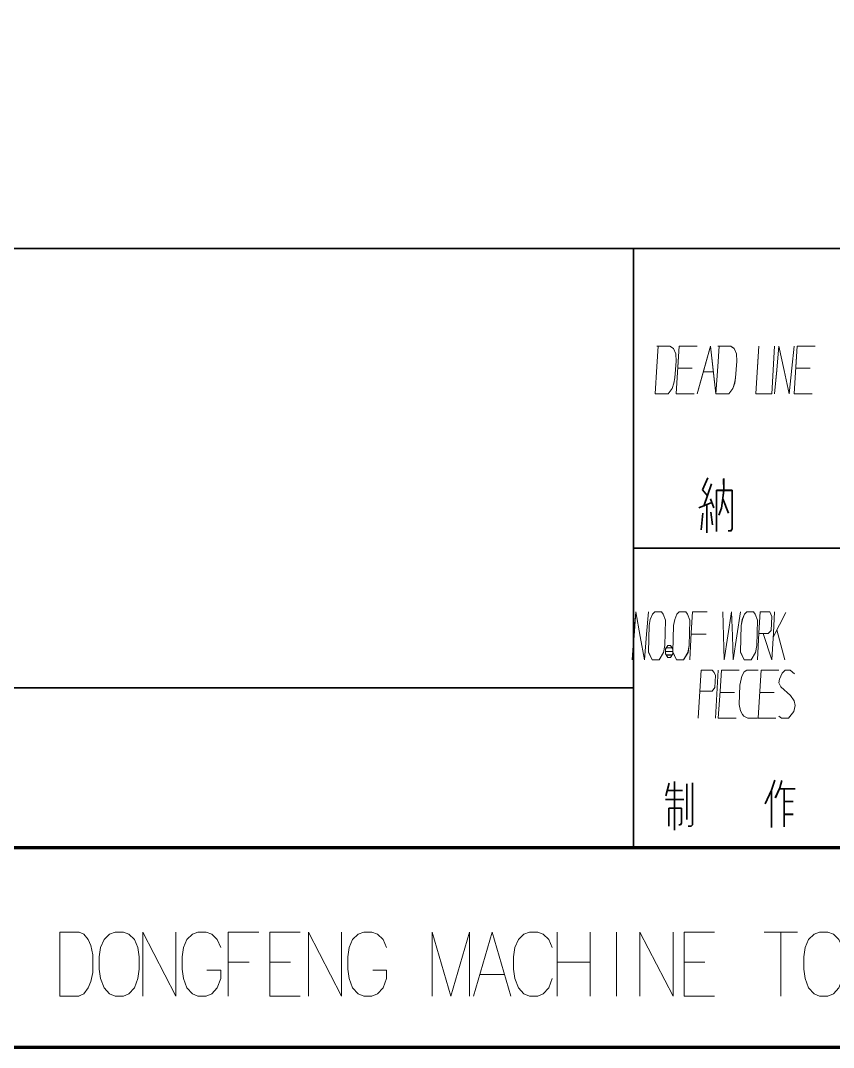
# Model space of a CAD drawing. Header units: millimetres. Extents: x 1333 to 104182, y -62616 to -5704.
# Drawn here: x 43466.2 to 43506.9, y -62590.8 to -62539.4 of the extents above; entities that cross this region are included whole.
import ezdxf

# ---------------------------------------------------------------- set-up
doc = ezdxf.new("R2010")
doc.units = ezdxf.units.MM
doc.header["$LTSCALE"] = 0.5
doc.layers.add('08', color=1, linetype='Continuous')
doc.layers.add('11', color=3, linetype='Continuous')

# ---------------------------------------------------------------- blocks, each defined once
blk = doc.blocks.new('A$C32A078D3')
at = {"color": 7, "lineweight": 13}
for points in [[(-107.759, 5.774), (-108.727, 5.774), (-108.727, 2.574)], [(-107.759, 5.774), (-107.517, 5.67), (-107.31, 5.412), (-107.171, 5.103), (-107.068, 4.638)], [(-104.578, 5.774), (-104.578, 2.574)], [(-104.578, 5.774), (-102.918, 2.574)], [(-102.918, 5.774), (-102.918, 2.574)], [(-102.365, 5.412), (-102.088, 5.67)], [(-101.811, 5.774), (-102.088, 5.67)], [(-101.811, 5.774), (-101.396, 5.774)], [(-101.396, 5.774), (-101.12, 5.67), (-100.843, 5.412), (-100.67, 4.999)], [(-100.29, 5.774), (-98.768, 5.774)], [(-100.29, 5.774), (-100.29, 2.574)], [(-98.215, 5.774), (-96.693, 5.774)], [(-98.215, 5.774), (-98.215, 2.574), (-96.693, 2.574)], [(-96.278, 5.774), (-96.278, 2.574)], [(-96.278, 5.774), (-94.618, 2.574)], [(-94.618, 5.774), (-94.618, 2.574)], [(-94.065, 5.412), (-93.789, 5.67)], [(-93.512, 5.774), (-93.789, 5.67)], [(-93.512, 5.774), (-93.097, 5.774)], [(-93.097, 5.774), (-92.82, 5.67), (-92.544, 5.412), (-92.371, 4.999)], [(-88.221, 5.774), (-89.155, 2.574), (-90.088, 5.774), (-90.088, 2.574)], [(-88.221, 5.774), (-88.221, 2.574)], [(-88.014, 2.574), (-87.08, 5.774), (-86.146, 2.574)], [(-85.766, 5.412), (-85.489, 5.67)], [(-85.213, 5.774), (-85.489, 5.67)], [(-85.213, 5.774), (-84.798, 5.774)], [(-84.798, 5.774), (-84.521, 5.67), (-84.244, 5.412), (-84.071, 4.999)], [(-83.829, 5.774), (-83.829, 2.574)], [(-82.169, 5.774), (-82.169, 2.574)], [(-80.855, 2.574), (-80.855, 5.774)], [(-79.68, 5.774), (-79.68, 2.574)], [(-79.68, 5.774), (-78.02, 2.574)], [(-78.02, 5.774), (-78.02, 2.574)], [(-77.466, 5.774), (-75.945, 5.774)], [(-77.466, 5.774), (-77.466, 2.574), (-75.945, 2.574)], [(-73.455, 5.774), (-71.795, 5.774)], [(-72.625, 2.574), (-72.625, 5.774)], [(-102.537, 4.999), (-102.365, 5.412)], [(-94.238, 4.999), (-94.065, 5.412)], [(-85.939, 4.999), (-85.766, 5.412)], [(-107.068, 3.761), (-107.068, 4.638)], [(-102.537, 4.999), (-102.607, 4.535)], [(-94.238, 4.999), (-94.307, 4.535)], [(-85.939, 4.999), (-86.008, 4.535)], [(-102.607, 3.916), (-102.607, 4.535)], [(-99.252, 4.277), (-100.29, 4.277)], [(-97.177, 4.277), (-98.215, 4.277)], [(-94.307, 3.916), (-94.307, 4.535)], [(-86.008, 3.916), (-86.008, 4.535)], [(-82.169, 4.277), (-83.829, 4.277)], [(-76.429, 4.277), (-77.466, 4.277)], [(-107.794, 2.574), (-107.517, 2.677), (-107.31, 2.986), (-107.171, 3.296), (-107.068, 3.761)], [(-102.607, 3.916), (-102.537, 3.451)], [(-100.67, 3.451), (-100.67, 3.864), (-101.362, 3.864)], [(-94.307, 3.916), (-94.238, 3.451)], [(-92.371, 3.451), (-92.371, 3.864), (-93.062, 3.864)], [(-87.702, 3.657), (-86.457, 3.657)], [(-86.008, 3.916), (-85.939, 3.451)], [(-102.537, 3.451), (-102.365, 2.986)], [(-101.396, 2.574), (-101.12, 2.677), (-100.843, 2.986), (-100.67, 3.451)], [(-94.238, 3.451), (-94.065, 2.986)], [(-93.097, 2.574), (-92.82, 2.677), (-92.544, 2.986), (-92.371, 3.451)], [(-85.939, 3.451), (-85.766, 2.986)], [(-84.798, 2.574), (-84.521, 2.677), (-84.244, 2.986), (-84.071, 3.451)], [(-108.727, 2.574), (-107.759, 2.574)], [(-102.365, 2.986), (-102.088, 2.677)], [(-102.088, 2.677), (-101.811, 2.574)], [(-101.396, 2.574), (-101.811, 2.574)], [(-94.065, 2.986), (-93.789, 2.677)], [(-93.789, 2.677), (-93.512, 2.574)], [(-93.097, 2.574), (-93.512, 2.574)], [(-85.766, 2.986), (-85.489, 2.677)], [(-85.489, 2.677), (-85.213, 2.574)], [(-84.798, 2.574), (-85.213, 2.574)]]:
    blk.add_lwpolyline(points, dxfattribs=at)
for points in [[(-105.961, 5.774), (-106.238, 5.67), (-106.514, 5.412), (-106.687, 4.999), (-106.756, 4.535), (-106.756, 3.916), (-106.687, 3.451), (-106.514, 2.986), (-106.238, 2.677), (-105.961, 2.574), (-105.546, 2.574), (-105.269, 2.677), (-104.993, 2.986), (-104.82, 3.451), (-104.751, 3.916), (-104.751, 4.535), (-104.82, 4.999), (-104.993, 5.412), (-105.269, 5.67), (-105.546, 5.774)], [(-70.689, 5.774), (-70.965, 5.67), (-71.242, 5.412), (-71.415, 4.999), (-71.484, 4.535), (-71.484, 3.916), (-71.415, 3.451), (-71.242, 2.986), (-70.965, 2.677), (-70.689, 2.574), (-70.274, 2.574), (-69.997, 2.677), (-69.72, 2.986), (-69.548, 3.451), (-69.478, 3.916), (-69.478, 4.535), (-69.548, 4.999), (-69.72, 5.412), (-69.997, 5.67), (-70.274, 5.774)]]:
    blk.add_lwpolyline(points, close=True, dxfattribs=at)
blk = doc.blocks.new('999')
at = {"color": 7, "lineweight": 35}
for p, q in [((75804.98, -11823.12), (75475.51, -11823.12)), ((75684.98, -11913.12), (75684.98, -11823.12)), ((75684.98, -11868.12), (75804.98, -11868.12)), ((75474.98, -11889.12), (75684.98, -11889.12)), ((75894.98, -11913.12), (75114.98, -11913.12))]:
    blk.add_line(p, q, dxfattribs=at)
at = {"color": 7, "lineweight": 35, "ltscale": 0.016522}
blk.add_line((75696.14, -11857.55), (75695.35, -11859.36), dxfattribs=at)
at = {"color": 7, "lineweight": 35, "ltscale": 0.02929}
blk.add_line((75696.67, -11858.48), (75695.53, -11861.8), dxfattribs=at)
at = {"color": 7, "lineweight": 35, "ltscale": 0.014593}
blk.add_line((75698.51, -11857.68), (75698.54, -11859.43), dxfattribs=at)
at = {"color": 7, "lineweight": 35, "ltscale": 0.009681}
blk.add_line((75695.35, -11859.36), (75696.1, -11860.25), dxfattribs=at)
at = {"color": 7, "lineweight": 35, "ltscale": 0.019836}
blk.add_line((75697.41, -11859.43), (75699.79, -11859.43), dxfattribs=at)
at = {"color": 7, "lineweight": 35, "ltscale": 0.051498}
blk.add_line((75697.41, -11865.61), (75697.41, -11859.43), dxfattribs=at)
at = {"color": 7, "lineweight": 35, "ltscale": 0.02264}
blk.add_line((75698.54, -11859.43), (75698.2, -11862.13), dxfattribs=at)
at = {"color": 7, "lineweight": 35, "ltscale": 0.019442}
blk.add_line((75698.38, -11860.69), (75699.23, -11862.87), dxfattribs=at)
at = {"color": 7, "lineweight": 35, "ltscale": 0.048209}
blk.add_line((75699.79, -11859.43), (75699.79, -11865.22), dxfattribs=at)
at = {"color": 7, "lineweight": 35, "ltscale": 0.017521}
blk.add_line((75694.78, -11862.07), (75696.72, -11861.27), dxfattribs=at)
at = {"color": 7, "lineweight": 35, "ltscale": 0.035477}
blk.add_line((75695.96, -11861.58), (75695.96, -11865.84), dxfattribs=at)
at = {"color": 7, "lineweight": 35, "ltscale": 0.012086}
blk.add_line((75696.54, -11860.7), (75697.05, -11862.06), dxfattribs=at)
at = {"color": 7, "lineweight": 35, "ltscale": 0.009375}
blk.add_line((75698.2, -11862.13), (75697.79, -11863.18), dxfattribs=at)
at = {"color": 7, "lineweight": 35, "ltscale": 0.020695}
blk.add_line((75695.37, -11862.88), (75695.13, -11865.36), dxfattribs=at)
at = {"color": 7, "lineweight": 35, "ltscale": 0.016024}
blk.add_line((75696.83, -11864.62), (75696.57, -11862.71), dxfattribs=at)
at = {"color": 7, "lineweight": 35, "ltscale": 0.003013}
blk.add_line((75699.79, -11865.22), (75699.61, -11865.53), dxfattribs=at)
at = {"color": 7, "lineweight": 35, "ltscale": 0.003491}
blk.add_line((75699.61, -11865.53), (75699.19, -11865.53), dxfattribs=at)
at = {"color": 7, "lineweight": 35, "ltscale": 0.01646}
blk.add_line((75690.34, -11903.4), (75689.83, -11905.31), dxfattribs=at)
at = {"color": 7, "lineweight": 35, "ltscale": 0.06102}
blk.add_line((75691.13, -11903.17), (75691.13, -11910.49), dxfattribs=at)
at = {"color": 7, "lineweight": 35, "ltscale": 0.04447}
blk.add_line((75693, -11903.54), (75693, -11908.88), dxfattribs=at)
at = {"color": 7, "lineweight": 35, "ltscale": 0.052618}
blk.add_line((75693.82, -11903.36), (75693.82, -11909.67), dxfattribs=at)
at = {"color": 7, "lineweight": 35, "ltscale": 0.013035}
blk.add_line((75706.17, -11902.99), (75705.69, -11904.47), dxfattribs=at)
at = {"color": 7, "lineweight": 35, "ltscale": 0.009568}
blk.add_line((75707.27, -11903.03), (75706.95, -11904.13), dxfattribs=at)
at = {"color": 7, "lineweight": 35, "ltscale": 0.019043}
blk.add_line((75690.03, -11904.54), (75692.32, -11904.54), dxfattribs=at)
at = {"color": 7, "lineweight": 35, "ltscale": 0.018794}
blk.add_line((75705.69, -11904.47), (75704.75, -11906.52), dxfattribs=at)
at = {"color": 7, "lineweight": 35, "ltscale": 0.046671}
blk.add_line((75705.69, -11904.47), (75705.69, -11910.08), dxfattribs=at)
at = {"color": 7, "lineweight": 35, "ltscale": 0.013765}
blk.add_line((75706.95, -11904.13), (75706.27, -11905.64), dxfattribs=at)
at = {"color": 7, "lineweight": 35, "ltscale": 0.019849}
blk.add_line((75706.89, -11904.27), (75709.27, -11904.27), dxfattribs=at)
at = {"color": 7, "lineweight": 35, "ltscale": 0.047763}
blk.add_line((75707.58, -11904.27), (75707.58, -11910), dxfattribs=at)
at = {"color": 7, "lineweight": 35, "ltscale": 0.022961}
blk.add_line((75689.75, -11905.86), (75692.5, -11905.86), dxfattribs=at)
at = {"color": 7, "lineweight": 35, "ltscale": 0.011487}
blk.add_line((75707.58, -11906.17), (75708.96, -11906.17), dxfattribs=at)
at = {"color": 7, "lineweight": 35, "ltscale": 0.015857}
blk.add_line((75690.29, -11907.17), (75692.19, -11907.17), dxfattribs=at)
at = {"color": 7, "lineweight": 35, "ltscale": 0.022754}
blk.add_line((75690.29, -11909.9), (75690.29, -11907.17), dxfattribs=at)
at = {"color": 7, "lineweight": 35, "ltscale": 0.018619}
blk.add_line((75692.19, -11907.17), (75692.19, -11909.41), dxfattribs=at)
at = {"color": 7, "lineweight": 35, "ltscale": 0.01123}
blk.add_line((75707.58, -11908.1), (75708.93, -11908.1), dxfattribs=at)
at = {"color": 7, "lineweight": 35, "ltscale": 0.001941}
blk.add_line((75692.03, -11909.7), (75691.79, -11909.7), dxfattribs=at)
at = {"color": 7, "lineweight": 35, "ltscale": 0.002816}
blk.add_line((75692.19, -11909.41), (75692.03, -11909.7), dxfattribs=at)
at = {"color": 7, "lineweight": 35, "ltscale": 0.003674}
blk.add_line((75693.63, -11909.87), (75693.19, -11909.87), dxfattribs=at)
at = {"color": 7, "lineweight": 35, "ltscale": 0.002281}
blk.add_line((75693.82, -11909.67), (75693.63, -11909.87), dxfattribs=at)
at = {"color": 7, "lineweight": 70}
for p, q in [((75894.98, -11913.12), (73476.98, -11913.12)), ((75924.98, -11943.12), (73401.98, -11943.12))]:
    blk.add_line(p, q, dxfattribs=at)
at = {"color": 7, "lineweight": 13}
for points in [[(75688.21, -11844.96), (75690.16, -11844.96), (75690.77, -11844.15), (75691.03, -11843.34), (75691.17, -11842.53), (75691.37, -11840.01), (75691.3, -11838.93), (75690.97, -11838.12), (75690.43, -11837.76), (75688.48, -11837.76)], [(75688.68, -11837.76), (75688.48, -11840.82), (75688.21, -11844.96)], [(75694.06, -11844.96), (75691.37, -11844.96), (75691.64, -11840.91), (75691.84, -11837.76), (75694.53, -11837.76)], [(75694.53, -11844.96), (75695.53, -11841.36), (75696.54, -11837.76), (75696.94, -11841.36), (75697.35, -11844.96)], [(75697.35, -11844.96), (75699.29, -11844.96), (75699.9, -11844.15), (75700.16, -11843.34), (75700.3, -11842.53), (75700.5, -11840.01), (75700.43, -11838.93), (75700.1, -11838.12), (75699.56, -11837.76), (75697.61, -11837.76)], [(75697.81, -11837.76), (75697.61, -11840.82), (75697.35, -11844.96)], [(75705.74, -11844.96), (75703.32, -11844.96), (75703.59, -11840.91), (75703.79, -11837.76)], [(75705.74, -11844.96), (75705.94, -11841.36), (75706.14, -11837.76)], [(75706.14, -11844.96), (75706.48, -11841.36), (75706.81, -11837.76), (75707.62, -11841.45), (75708.36, -11844.96), (75708.76, -11841.09), (75709.09, -11837.76)], [(75711.78, -11844.96), (75709.09, -11844.96), (75709.36, -11840.91), (75709.56, -11837.76), (75712.25, -11837.76)], [(75691.64, -11841.09), (75693.79, -11841.09)], [(75695.47, -11841.63), (75696.94, -11841.63)], [(75709.36, -11841.09), (75711.51, -11841.09)], [(75684.77, -11884.89), (75685.04, -11881.29), (75685.32, -11877.69), (75685.99, -11881.38), (75686.6, -11884.89), (75686.93, -11881.02), (75687.21, -11877.69)], [(75693.43, -11884.89), (75693.65, -11880.84), (75693.82, -11877.69), (75696.04, -11877.69)], [(75698.37, -11877.69), (75698.48, -11881.29), (75698.59, -11884.89), (75699.15, -11881.29), (75699.7, -11877.69), (75699.82, -11881.29), (75699.93, -11884.89), (75700.48, -11881.29), (75701.04, -11877.69)], [(75703.59, -11884.89), (75703.81, -11880.84), (75703.98, -11877.69), (75705.42, -11877.69), (75705.76, -11878.41), (75705.65, -11880.48), (75705.2, -11880.93), (75703.81, -11880.93)], [(75705.76, -11884.89), (75705.98, -11880.84), (75706.15, -11877.69)], [(75707.87, -11877.78), (75705.92, -11881.47)], [(75706.48, -11880.39), (75707.7, -11884.89)], [(75693.65, -11881.02), (75695.87, -11881.02)], [(75704.42, -11880.93), (75705.76, -11884.89)], [(75690.87, -11883.63), (75689.76, -11883.63)], [(75689.88, -11883.09), (75690.76, -11883.09)], [(75689.88, -11884.17), (75690.76, -11884.17)], [(75694.68, -11893.65), (75694.95, -11889.6), (75695.15, -11886.45), (75696.76, -11886.45), (75697.1, -11886.81), (75697.3, -11887.26), (75697.16, -11889.06), (75696.76, -11889.6), (75694.95, -11889.6)], [(75697.3, -11893.65), (75697.5, -11890.05), (75697.7, -11886.45)], [(75700.38, -11893.65), (75697.7, -11893.65), (75697.97, -11889.6), (75698.17, -11886.45), (75700.85, -11886.45)], [(75703.6, -11893.65), (75702.12, -11893.65), (75701.52, -11893.38), (75701.32, -11893.11), (75701.05, -11892.57), (75700.85, -11891.58), (75700.92, -11888.7), (75701.25, -11887.35), (75701.59, -11886.72), (75701.99, -11886.45), (75703.67, -11886.45)], [(75706.35, -11893.65), (75703.67, -11893.65), (75703.93, -11889.6), (75704.14, -11886.45), (75706.82, -11886.45)], [(75706.82, -11893.38), (75707.22, -11893.65), (75708.23, -11893.65), (75709.03, -11892.66), (75709.23, -11891.76), (75709.1, -11891.04), (75708.56, -11890.23), (75707.09, -11888.97), (75706.82, -11888.34), (75706.88, -11887.8), (75707.29, -11886.9), (75707.76, -11886.45), (75708.49, -11886.45), (75709.16, -11886.99)], [(75697.97, -11889.78), (75700.11, -11889.78)], [(75703.93, -11889.78), (75706.08, -11889.78)]]:
    blk.add_lwpolyline(points, dxfattribs=at)
for points in [[(75688.82, -11884.89), (75689.49, -11883.81), (75689.65, -11882.73), (75689.76, -11878.95), (75689.43, -11878.05), (75689.15, -11877.69), (75688.15, -11877.69), (75687.82, -11878.05), (75687.49, -11878.86), (75687.32, -11879.76), (75687.21, -11883.72), (75687.77, -11884.89)], [(75692.49, -11884.89), (75693.15, -11883.81), (75693.32, -11882.73), (75693.43, -11878.95), (75693.1, -11878.05), (75692.82, -11877.69), (75691.82, -11877.69), (75691.49, -11878.05), (75691.15, -11878.86), (75690.99, -11879.76), (75690.87, -11883.72), (75691.43, -11884.89)], [(75702.65, -11884.89), (75703.31, -11883.81), (75703.48, -11882.73), (75703.59, -11878.95), (75703.26, -11878.05), (75702.98, -11877.69), (75701.98, -11877.69), (75701.65, -11878.05), (75701.31, -11878.86), (75701.15, -11879.76), (75701.04, -11883.72), (75701.59, -11884.89)], [(75690.1, -11884.53), (75690.54, -11884.53), (75690.87, -11883.99), (75690.87, -11883.27), (75690.54, -11882.73), (75690.1, -11882.73), (75689.76, -11883.27), (75689.76, -11883.99)]]:
    blk.add_lwpolyline(points, close=True, dxfattribs=at)

msp = doc.modelspace()

# ---------------------------------------------------------------- linework, layer by layer
at = {"color": 7, "lineweight": 35}
for p, q in [((43536.862, -62550.825), (43427.041, -62550.825)), ((43496.862, -62580.825), (43496.862, -62550.825)), ((43496.862, -62565.825), (43536.862, -62565.825)), ((43426.862, -62572.825), (43496.862, -62572.825)), ((43566.862, -62580.825), (43306.862, -62580.825))]:
    msp.add_line(p, q, dxfattribs=at)
at = {"color": 7, "lineweight": 35, "ltscale": 0.016522}
msp.add_line((43500.584, -62562.301), (43500.319, -62562.906), dxfattribs=at)
at = {"color": 7, "lineweight": 35, "ltscale": 0.014593}
msp.add_line((43501.372, -62562.346), (43501.383, -62562.93), dxfattribs=at)
at = {"color": 7, "lineweight": 35, "ltscale": 0.009681}
msp.add_line((43500.319, -62562.906), (43500.57, -62563.202), dxfattribs=at)
at = {"color": 7, "lineweight": 35, "ltscale": 0.02929}
msp.add_line((43500.761, -62562.611), (43500.378, -62563.718), dxfattribs=at)
at = {"color": 7, "lineweight": 35, "ltscale": 0.012086}
msp.add_line((43500.715, -62563.353), (43500.886, -62563.805), dxfattribs=at)
at = {"color": 7, "lineweight": 35, "ltscale": 0.019836}
msp.add_line((43501.006, -62562.93), (43501.8, -62562.93), dxfattribs=at)
at = {"color": 7, "lineweight": 35, "ltscale": 0.051498}
msp.add_line((43501.006, -62564.989), (43501.006, -62562.93), dxfattribs=at)
at = {"color": 7, "lineweight": 35, "ltscale": 0.02264}
msp.add_line((43501.383, -62562.93), (43501.269, -62563.828), dxfattribs=at)
at = {"color": 7, "lineweight": 35, "ltscale": 0.019442}
msp.add_line((43501.33, -62563.349), (43501.611, -62564.074), dxfattribs=at)
at = {"color": 7, "lineweight": 35, "ltscale": 0.048209}
msp.add_line((43501.8, -62562.93), (43501.8, -62564.858), dxfattribs=at)
at = {"color": 7, "lineweight": 35, "ltscale": 0.017521}
msp.add_line((43500.128, -62563.807), (43500.776, -62563.541), dxfattribs=at)
at = {"color": 7, "lineweight": 35, "ltscale": 0.035477}
msp.add_line((43500.523, -62563.645), (43500.523, -62565.064), dxfattribs=at)
at = {"color": 7, "lineweight": 35, "ltscale": 0.009375}
msp.add_line((43501.269, -62563.828), (43501.132, -62564.177), dxfattribs=at)
at = {"color": 7, "lineweight": 35, "ltscale": 0.020695}
msp.add_line((43500.327, -62564.08), (43500.247, -62564.904), dxfattribs=at)
at = {"color": 7, "lineweight": 35, "ltscale": 0.016024}
msp.add_line((43500.812, -62564.658), (43500.727, -62564.022), dxfattribs=at)
at = {"color": 7, "lineweight": 35, "ltscale": 0.003491}
msp.add_line((43501.74, -62564.962), (43501.6, -62564.962), dxfattribs=at)
at = {"color": 7, "lineweight": 35, "ltscale": 0.003013}
msp.add_line((43501.8, -62564.858), (43501.74, -62564.962), dxfattribs=at)
at = {"color": 7, "lineweight": 35, "ltscale": 0.01646}
msp.add_line((43498.648, -62577.587), (43498.479, -62578.223), dxfattribs=at)
at = {"color": 7, "lineweight": 35, "ltscale": 0.06102}
msp.add_line((43498.912, -62577.509), (43498.912, -62579.95), dxfattribs=at)
at = {"color": 7, "lineweight": 35, "ltscale": 0.04447}
msp.add_line((43499.536, -62577.633), (43499.536, -62579.412), dxfattribs=at)
at = {"color": 7, "lineweight": 35, "ltscale": 0.052618}
msp.add_line((43499.81, -62577.571), (43499.81, -62579.676), dxfattribs=at)
at = {"color": 7, "lineweight": 35, "ltscale": 0.013035}
msp.add_line((43503.927, -62577.447), (43503.768, -62577.943), dxfattribs=at)
at = {"color": 7, "lineweight": 35, "ltscale": 0.013765}
msp.add_line((43504.185, -62577.83), (43503.958, -62578.331), dxfattribs=at)
at = {"color": 7, "lineweight": 35, "ltscale": 0.009568}
msp.add_line((43504.293, -62577.463), (43504.185, -62577.83), dxfattribs=at)
at = {"color": 7, "lineweight": 35, "ltscale": 0.019043}
msp.add_line((43498.547, -62577.966), (43499.309, -62577.966), dxfattribs=at)
at = {"color": 7, "lineweight": 35, "ltscale": 0.018794}
msp.add_line((43503.768, -62577.943), (43503.453, -62578.626), dxfattribs=at)
at = {"color": 7, "lineweight": 35, "ltscale": 0.046671}
msp.add_line((43503.768, -62577.943), (43503.768, -62579.81), dxfattribs=at)
at = {"color": 7, "lineweight": 35, "ltscale": 0.019849}
msp.add_line((43504.165, -62577.874), (43504.959, -62577.874), dxfattribs=at)
at = {"color": 7, "lineweight": 35, "ltscale": 0.047763}
msp.add_line((43504.397, -62577.874), (43504.397, -62579.784), dxfattribs=at)
at = {"color": 7, "lineweight": 35, "ltscale": 0.022961}
msp.add_line((43498.453, -62578.404), (43499.371, -62578.404), dxfattribs=at)
at = {"color": 7, "lineweight": 35, "ltscale": 0.015857}
msp.add_line((43498.633, -62578.843), (43499.268, -62578.843), dxfattribs=at)
at = {"color": 7, "lineweight": 35, "ltscale": 0.022754}
msp.add_line((43498.633, -62579.753), (43498.633, -62578.843), dxfattribs=at)
at = {"color": 7, "lineweight": 35, "ltscale": 0.018619}
msp.add_line((43499.268, -62578.843), (43499.268, -62579.588), dxfattribs=at)
at = {"color": 7, "lineweight": 35, "ltscale": 0.011487}
msp.add_line((43504.397, -62578.507), (43504.856, -62578.507), dxfattribs=at)
at = {"color": 7, "lineweight": 35, "ltscale": 0.01123}
msp.add_line((43504.397, -62579.154), (43504.846, -62579.154), dxfattribs=at)
at = {"color": 7, "lineweight": 35, "ltscale": 0.001941}
msp.add_line((43499.211, -62579.686), (43499.134, -62579.686), dxfattribs=at)
at = {"color": 7, "lineweight": 35, "ltscale": 0.002816}
msp.add_line((43499.268, -62579.588), (43499.211, -62579.686), dxfattribs=at)
at = {"color": 7, "lineweight": 35, "ltscale": 0.003674}
msp.add_line((43499.745, -62579.74), (43499.598, -62579.74), dxfattribs=at)
at = {"color": 7, "lineweight": 35, "ltscale": 0.002281}
msp.add_line((43499.81, -62579.676), (43499.745, -62579.74), dxfattribs=at)
at = {"color": 7, "lineweight": 70}
for p, q in [((43566.862, -62580.825), (42760.862, -62580.825)), ((43576.862, -62590.825), (42735.862, -62590.825))]:
    msp.add_line(p, q, dxfattribs=at)
at = {"color": 3}
msp.add_lwpolyline([(42735.862, -61996.825), (43576.862, -61996.825), (43576.862, -62590.825), (42735.862, -62590.825)], close=True, dxfattribs=at)
at = {"color": 7, "lineweight": 13}
for points in [[(43497.941, -62558.104), (43498.59, -62558.104), (43498.791, -62557.834), (43498.881, -62557.564), (43498.926, -62557.294), (43498.993, -62556.454), (43498.97, -62556.094), (43498.859, -62555.824), (43498.679, -62555.704), (43498.03, -62555.704)], [(43498.098, -62555.704), (43498.03, -62556.724), (43497.941, -62558.104)], [(43499.888, -62558.104), (43498.993, -62558.104), (43499.082, -62556.754), (43499.149, -62555.704), (43500.045, -62555.704)], [(43500.045, -62558.104), (43500.38, -62556.904), (43500.716, -62555.704), (43500.85, -62556.904), (43500.985, -62558.104)], [(43500.985, -62558.104), (43501.634, -62558.104), (43501.835, -62557.834), (43501.925, -62557.564), (43501.969, -62557.294), (43502.036, -62556.454), (43502.014, -62556.094), (43501.902, -62555.824), (43501.723, -62555.704), (43501.074, -62555.704)], [(43501.141, -62555.704), (43501.074, -62556.724), (43500.985, -62558.104)], [(43503.782, -62558.104), (43502.976, -62558.104), (43503.066, -62556.754), (43503.133, -62555.704)], [(43503.782, -62558.104), (43503.849, -62556.904), (43503.916, -62555.704)], [(43503.916, -62558.104), (43504.028, -62556.904), (43504.14, -62555.704), (43504.409, -62556.934), (43504.655, -62558.104), (43504.789, -62556.814), (43504.901, -62555.704)], [(43505.796, -62558.104), (43504.901, -62558.104), (43504.991, -62556.754), (43505.058, -62555.704), (43505.953, -62555.704)], [(43499.082, -62556.814), (43499.798, -62556.814)], [(43500.358, -62556.994), (43500.85, -62556.994)], [(43504.991, -62556.814), (43505.707, -62556.814)], [(43496.792, -62571.414), (43496.884, -62570.214), (43496.977, -62569.014), (43497.199, -62570.244), (43497.403, -62571.414), (43497.514, -62570.124), (43497.606, -62569.014)], [(43499.679, -62571.414), (43499.753, -62570.064), (43499.809, -62569.014), (43500.549, -62569.014)], [(43501.327, -62569.014), (43501.364, -62570.214), (43501.401, -62571.414), (43501.586, -62570.214), (43501.771, -62569.014), (43501.808, -62570.214), (43501.845, -62571.414), (43502.03, -62570.214), (43502.215, -62569.014)], [(43503.067, -62571.414), (43503.141, -62570.064), (43503.196, -62569.014), (43503.678, -62569.014), (43503.789, -62569.254), (43503.752, -62569.944), (43503.603, -62570.094), (43503.141, -62570.094)], [(43503.789, -62571.414), (43503.863, -62570.064), (43503.918, -62569.014)], [(43504.492, -62569.044), (43503.844, -62570.274)], [(43503.344, -62570.094), (43503.789, -62571.414)], [(43504.029, -62569.914), (43504.436, -62571.414)], [(43499.753, -62570.124), (43500.494, -62570.124)], [(43498.828, -62570.994), (43498.458, -62570.994)], [(43498.495, -62570.814), (43498.791, -62570.814)], [(43498.495, -62571.174), (43498.791, -62571.174)], [(43500.097, -62574.335), (43500.186, -62572.985), (43500.253, -62571.935), (43500.79, -62571.935), (43500.901, -62572.055), (43500.968, -62572.205), (43500.924, -62572.805), (43500.79, -62572.985), (43500.186, -62572.985)], [(43500.968, -62574.335), (43501.035, -62573.135), (43501.102, -62571.935)], [(43501.996, -62574.335), (43501.102, -62574.335), (43501.192, -62572.985), (43501.259, -62571.935), (43502.153, -62571.935)], [(43503.069, -62574.335), (43502.578, -62574.335), (43502.376, -62574.245), (43502.309, -62574.155), (43502.22, -62573.975), (43502.153, -62573.645), (43502.175, -62572.685), (43502.287, -62572.235), (43502.399, -62572.025), (43502.533, -62571.935), (43503.092, -62571.935)], [(43503.986, -62574.335), (43503.092, -62574.335), (43503.181, -62572.985), (43503.248, -62571.935), (43504.142, -62571.935)], [(43504.142, -62574.245), (43504.276, -62574.335), (43504.611, -62574.335), (43504.88, -62574.005), (43504.947, -62573.705), (43504.902, -62573.465), (43504.723, -62573.195), (43504.231, -62572.775), (43504.142, -62572.565), (43504.164, -62572.385), (43504.298, -62572.085), (43504.455, -62571.935), (43504.701, -62571.935), (43504.924, -62572.115)], [(43501.192, -62573.045), (43501.907, -62573.045)], [(43503.181, -62573.045), (43503.896, -62573.045)]]:
    msp.add_lwpolyline(points, dxfattribs=at)
for points in [[(43498.143, -62571.414), (43498.365, -62571.054), (43498.421, -62570.694), (43498.458, -62569.434), (43498.347, -62569.134), (43498.254, -62569.014), (43497.921, -62569.014), (43497.81, -62569.134), (43497.699, -62569.404), (43497.643, -62569.704), (43497.606, -62571.024), (43497.791, -62571.414)], [(43499.365, -62571.414), (43499.587, -62571.054), (43499.642, -62570.694), (43499.679, -62569.434), (43499.568, -62569.134), (43499.476, -62569.014), (43499.143, -62569.014), (43499.031, -62569.134), (43498.92, -62569.404), (43498.865, -62569.704), (43498.828, -62571.024), (43499.013, -62571.414)], [(43502.752, -62571.414), (43502.974, -62571.054), (43503.03, -62570.694), (43503.067, -62569.434), (43502.956, -62569.134), (43502.863, -62569.014), (43502.53, -62569.014), (43502.419, -62569.134), (43502.308, -62569.404), (43502.252, -62569.704), (43502.215, -62571.024), (43502.4, -62571.414)], [(43498.569, -62571.294), (43498.717, -62571.294), (43498.828, -62571.114), (43498.828, -62570.874), (43498.717, -62570.694), (43498.569, -62570.694), (43498.458, -62570.874), (43498.458, -62571.114)]]:
    msp.add_lwpolyline(points, close=True, dxfattribs=at)
at = {"layer": '11'}
msp.add_lwpolyline([(42735.862, -61996.825), (43576.862, -61996.825), (43576.862, -62590.825), (42735.862, -62590.825)], close=True, dxfattribs=at)

# ---------------------------------------------------------------- block references
msp.add_blockref('A$C32A078D3', (43576.862, -62590.825))
at = {"layer": '08', "color": 55, "xscale": 0.3333333333430346, "yscale": 0.3333333333357587, "zscale": 0.3333333333333333}
msp.add_blockref('999', (18268.536, -58609.785), dxfattribs=at)

doc.saveas('drawing.dxf')
